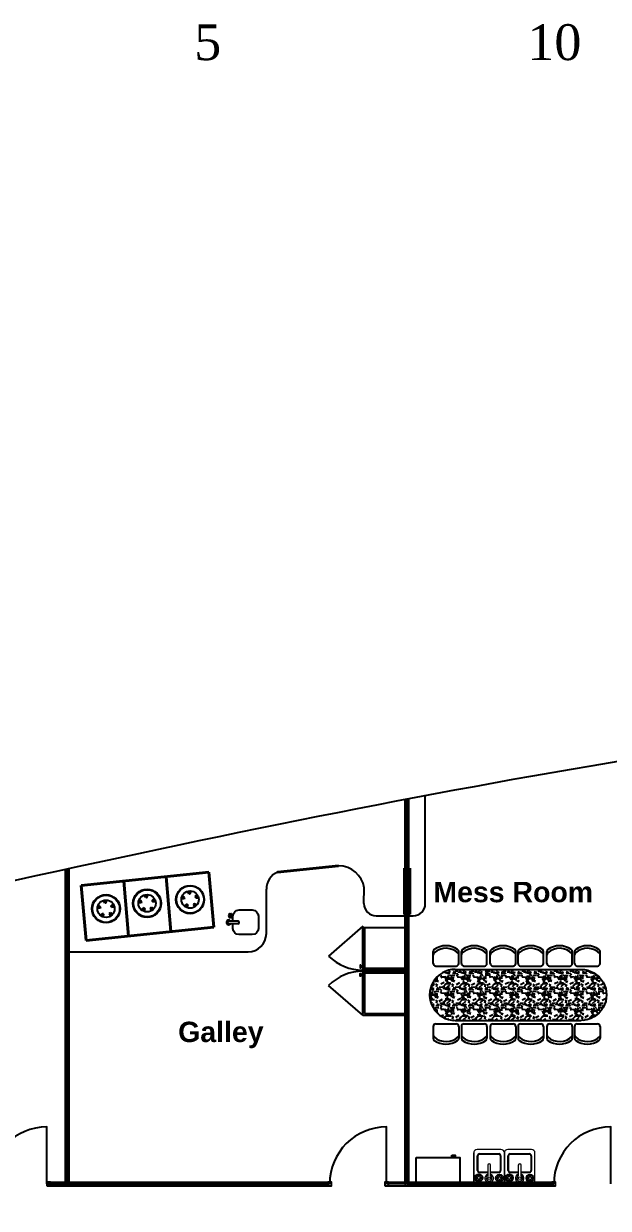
# Model space of a CAD drawing. Header units: millimetres. Extents: x 2592 to 2762, y 1632 to 1753.
# Drawn here: x 2604.64 to 2612.61, y 1702.19 to 1718.33 of the extents above; entities that cross this region are included whole.
import ezdxf

# ---------------------------------------------------------------- set-up
doc = ezdxf.new("R2010")
doc.units = ezdxf.units.MM
for name, color, linetype in [('-1', 7, 'Continuous'), ('01', 7, 'Continuous'), ('15', 7, 'Continuous'), ('7.Garis WL', 7, 'Continuous'), ('Layer3', 7, 'Continuous')]:
    doc.layers.add(name, color=color, linetype=linetype)
doc.layers.add('bangunan atas', color=10, linetype='Continuous', lineweight=40)
doc.styles.add('ASU', font='isocp.shx', dxfattribs={"height": 0.005})
doc.styles.get("Standard").update_dxf_attribs({"font": 'Arial.ttf'})

# ---------------------------------------------------------------- blocks, each defined once
blk = doc.blocks.new('wastafelkecil')
at = {"color": 3, "lineweight": 20}
for p, q in [((11403.0301553887, 191.0715304749338), (11403.0301553887, 187.9692964275509)), ((11407.53015538871, 191.5215304749345), (11403.48015538871, 191.5215304749345)), ((11407.53015538871, 187.5215304749345), (11407.53015538871, 191.5215304749345)), ((11403.43537088605, 187.5215304749345), (11407.53015538871, 187.5215304749345)), ((11407.53015538871, 187.5215304749345), (11403.48015538871, 187.5215304749345)), ((11407.53015538871, 187.5215304749345), (11403.48015538871, 187.5215304749345))]:
    blk.add_line(p, q, dxfattribs=at)
at = {"lineweight": -2}
for p, q in [((11403.61556986037, 188.2715304749354), (11403.61556986037, 190.7715304749354)), ((11403.86556986037, 191.0215304749345), (11405.77279768814, 191.0215304749345)), ((11403.86556986037, 191.0215304749354), (11405.77279768814, 191.0215304749336)), ((11406.02279768814, 190.7715304749336), (11406.02279768814, 189.7089730426942)), ((11406.02279768814, 189.3339730426942), (11406.02279768814, 188.2715304749336)), ((11403.86556986037, 188.0215304749345), (11405.77279768814, 188.0215304749345)), ((11405.77279768814, 188.0215304749336), (11403.86556986037, 188.0215304749354))]:
    blk.add_line(p, q, dxfattribs=at)
at = {"color": 2, "lineweight": 20}
for p, q in [((11406.59936789164, 190.9277230426942), (11406.49890539164, 190.9277230426942)), ((11406.60056789164, 190.8339730426942), (11406.49890539164, 190.8339730426942)), ((11406.73328039164, 191.0604355426931), (11406.73328039164, 191.1620980426942)), ((11406.73328039164, 190.7000980426947), (11406.73328039164, 190.5995980426942)), ((11406.82703039164, 191.0615980426937), (11406.82703039164, 191.1620980426942)), ((11406.82703039164, 190.7012605426935), (11406.82703039164, 190.5995980426942)), ((11406.95970539164, 190.9277230426942), (11407.06140539164, 190.9277230426942)), ((11406.96090539164, 190.8339730426942), (11407.06140539164, 190.8339730426942)), ((11406.45619289164, 189.7089730426942), (11405.09265539164, 189.7089730426942)), ((11405.09265539164, 189.3339730426942), (11406.45649289164, 189.3339730426942)), ((11406.55249289164, 188.2089730426942), (11406.45203039164, 188.2089730426942)), ((11406.55369289164, 188.1152230426942), (11406.45203039164, 188.1152230426942)), ((11406.68640539164, 188.3416855426931), (11406.68640539164, 188.4433480426942)), ((11406.68640539164, 187.9813480426947), (11406.68640539164, 187.8808480426942)), ((11406.78015539164, 188.3428480426937), (11406.78015539164, 188.4433480426942)), ((11406.78015539164, 187.9825105426935), (11406.78015539164, 187.8808480426942)), ((11406.91283039164, 188.2089730426942), (11407.01453039164, 188.2089730426942)), ((11406.91403039164, 188.1152230426942), (11407.01453039164, 188.1152230426942))]:
    blk.add_line(p, q, dxfattribs=at)
at = {"lineweight": 20}
for centre in [(11406.78015539164, 190.8808480426942), (11406.73328039164, 188.1620980426942)]:
    blk.add_circle(centre, 0.515625, dxfattribs=at)
at = {"color": 2, "lineweight": 20}
for centre, radius in [((11406.40515539164, 190.8808480426942), 0.1048156875), ((11406.78015539164, 190.8808480426942), 0.1875), ((11406.78015539164, 191.2558480426942), 0.1048156875), ((11406.78015539164, 190.5058480426942), 0.1048156875), ((11407.15515539164, 190.8808480426942), 0.1048156875), ((11406.78015539164, 189.5214730426942), 0.1875), ((11406.35828039164, 188.1620980426942), 0.1048156875), ((11406.73328039164, 188.1620980426942), 0.1875), ((11406.73328039164, 188.5370980426942), 0.1048156875), ((11406.73328039164, 187.7870980426942), 0.1048156875), ((11407.10828039164, 188.1620980426942), 0.1048156875)]:
    blk.add_circle(centre, radius, dxfattribs=at)
at = {"color": 3, "lineweight": 20}
for centre, start, end in [((11403.48015538871, 191.0715304749338), 90, 180), ((11403.48015538871, 187.9692964275509), 180, 275.7115949422217)]:
    blk.add_arc(centre, 0.45, start, end, dxfattribs=at)
at = {"lineweight": -2}
for centre, start, end in [((11403.86556986037, 190.7715304749354), 90, 180), ((11405.77279768814, 190.7715304749336), 0, 90), ((11403.86556986037, 188.2715304749354), 180, 270), ((11405.77279768814, 188.2715304749336), 270, 0)]:
    blk.add_arc(centre, 0.25, start, end, dxfattribs=at)
at = {"color": 2, "lineweight": 20}
for centre, radius, start, end in [((11406.78015539164, 190.8808480426942), 0.375, 106.2342000000011, 163.9047000000002), ((11406.78015539164, 190.8808480426942), 0.375, 196.119999999971, 254.0884000000102), ((11406.78015539164, 190.8808480426942), 0.375, 15.24069999998401, 74.20929999996906), ((11406.78015539164, 190.8808480426942), 0.375, 286.4412499999852, 344.0788699999682), ((11405.09265539164, 189.5214730426942), 0.1875, 90, 270), ((11406.78015539164, 189.5214730426942), 0.375, 210.3430999999761, 149.7553999999446), ((11406.73328039164, 188.1620980426942), 0.375, 195.240699999984, 254.209299999969), ((11406.73328039164, 188.1620980426942), 0.375, 106.4413000000463, 164.0789000000233), ((11406.73328039164, 188.1620980426942), 0.375, 16.11999999997097, 74.08840000001015), ((11406.73328039164, 188.1620980426942), 0.375, 286.2342199999801, 343.9046900000391)]:
    blk.add_arc(centre, radius, start, end, dxfattribs=at)
at = {"lineweight": 20}
blk.add_arc((11406.78015539164, 189.5214730426942), 0.5625, 199.6514000000284, 160.3602999999641, dxfattribs=at)

msp = doc.modelspace()

# ---------------------------------------------------------------- hatches: boundary and pattern name
at = {"layer": '01'}
h = msp.add_hatch(dxfattribs=at)
h.set_pattern_fill('GRAVEL', color=2, scale=0.008686381404437171, angle=2.504478116376541e-06, style=0)
h.set_pattern_definition([(228.0128025044778, (2233.142963162432, 1853.416949946133), (-1.765074114365104, -1.985709306170375), [0.02968318939905665, -2.938646261028105]), (184.9697025044779, (2233.123106095506, 1853.394886536499), (2.647613325351066, 0.2206326464033477), [0.05093737487468968, -5.042791860531944]), (132.510402504478, (2233.072360255534, 1853.390473852528), (2.206339377425389, -2.426977238684795), [0.03591662355869475, -3.555744168762128]), (267.273702504478, (2232.986312963754, 1853.335315326849), (0.2206329367523894, 4.412680343167317), [0.04638571101876448, -4.592177138795353]), (292.8337025044779, (2232.984106624902, 1853.28898216834), (-1.103173686012666, 2.647610509205533), [0.04548484640331044, -4.503002747297411]), (357.273702504478, (2233.001757353748, 1853.247061692454), (-4.412680343167319, 0.2206329367523885), [0.04638571101876456, -4.592177138795359]), (37.69420250447799, (2233.048090512256, 1853.244855353603), (-2.86824485538988, -2.206339035243353), [0.06134270429525095, -6.072918517665555]), (72.25530250447798, (2233.096630009905, 1853.282363150628), (1.544441490888102, 4.853951404027308), [0.057913842099663, -5.733472105142916]), (121.4296025044781, (2233.114280734507, 1853.337521673318), (-1.765073281511413, 2.86823968879844), [0.04654276079455682, -4.607734447890709]), (175.236402504478, (2233.090010983129, 1853.377235808038), (2.426973067648479, -0.2206319109893851), [0.05313572428052434, -2.603647275784577]), (222.3974025044779, (2233.037058801894, 1853.381648487476), (-2.647609025661079, -2.4269719226861), [0.06871605228659303, -6.80289595175021]), (138.814102504478, (2233.204740710646, 1853.33310899552), (-1.544437687774135, 1.323802422189088), [0.02345366411105056, -2.32192186769448]), (171.4692025044779, (2233.187089982955, 1853.348553380883), (2.868238780714469, -0.4412691618314983), [0.04462037772594088, -4.4174245177009]), (225.0000025044779, (2233.142963165132, 1853.355172401585), (9.6442156755195e-09, -0.2206339372853997), [0.0312022637790647, -0.2808211557859087]), (203.1986025044779, (2233.12751877784, 1853.381648491431), (1.103174139069149, 0.4412701583978788), [0.01680302305255729, -1.663494157238142]), (291.801402504478, (2233.11207439199, 1853.375029468126), (-0.2206342713875429, 0.6619026797650538), [0.0237629861528625, -1.16439205450199]), (30.963802504478, (2233.120899756462, 1853.352966059746), (0.6619015448936099, 0.4412685481423977), [0.03859532985619508, -1.247911611705652]), (161.565102504478, (2233.153994868746, 1853.37282312908), (0.4412683863556573, -0.2206337402531592), [0.02790821422287372, -0.6697981837147402]), (16.38950250447803, (2232.984106621141, 1853.375029462532), (2.206342065101259, 0.6619009826661386), [0.03909636033560297, -3.870547317240324]), (70.34620250447804, (2233.021614415563, 1853.386061168555), (-0.8825337853749802, -2.426971570860844), [0.03279968931934057, -3.247160469369498]), (293.1986025044779, (2233.153994866816, 1853.416949946617), (-0.4412701583978792, 1.103174139069148), [0.03360587237748646, -1.646694695601961]), (343.6105025044781, (2233.167232913428, 1853.386061174921), (-2.206342122966474, 0.6619007897815857), [0.03909636033560285, -3.870547317240311]), (339.444002504478, (2232.984106627119, 1853.238236328174), (-1.103171826995334, 0.4412675917000415), [0.03770193552874879, -1.847393537951479]), (294.775102504478, (2233.019408081727, 1853.224998284458), (-1.103167973596061, 2.426973789221228), [0.0315899369811447, -3.127410015327936]), (66.801402504478, (2233.156201217337, 1853.19631585904), (0.4412700619553311, 1.103174177646206), [0.03360587237748645, -1.64669469560196]), (17.35400250447795, (2233.169439261249, 1853.227204631892), (-2.86824325594747, -0.8825351449303696), [0.03698513533525461, -3.661518235123962]), (69.44400250447805, (2233.048090514379, 1853.196315854314), (-0.4412675917000421, -1.103171826995334), [0.01885101119628141, -1.866251671980512]), (101.3099025044778, (2233.142963172079, 1853.19631585846), (-0.2206330372280479, 0.8825335145765358), [0.01125016687595672, -1.113767823676928]), (165.963802504478, (2233.140756830717, 1853.207347562749), (0.661902737791737, -0.2206336768974299), [0.04548484640331048, -0.8642124291181555]), (186.009002504478, (2233.096630012702, 1853.218379265202), (2.206337613548992, 0.2206336688862284), [0.0421521424498701, -4.173059236031276]), (303.690102504478, (2233.120899757327, 1853.333108991853), (-0.2206341826461993, 0.4412677400017677), [0.03182029981599042, -0.7636875430390263]), (353.1572025044779, (2233.138550485498, 1853.306632902104), (3.750781060820651, -0.4412699876890752), [0.05555436031877609, -5.499869250033426]), (60.945402504478, (2233.193709007709, 1853.300013881885), (-0.8825342302271927, -1.544434970201103), [0.02271558228311538, -2.248852027320341]), (90.00000250447765, (2233.204740711223, 1853.319870950258), (-0.2206340973169263, 0.2206340780284813), [0.01323804526036217, -0.2073960424123406]), (120.256402504478, (2233.092217330657, 1853.224998287641), (0.8825345477475933, -1.544437796178918), [0.03065137347039533, -3.034491793444677]), (48.01280250447802, (2233.076772943364, 1853.251474377486), (1.765074114365104, 1.985709306170375), [0.05936646566192723, -2.908964895769138]), (2.504477924232525e-06, (2233.116487077216, 1853.295601196758), (0.2206340780284814, 0.2206340973169262), [0.0573648627949028, -0.1632692248778002]), (325.3048025044781, (2233.173851940011, 1853.295601199265), (-2.206337121442985, 1.544438664108823), [0.03488537635836004, -3.45364444173438]), (254.0546025044781, (2233.202534372278, 1853.275744132626), (-0.2206346119473067, -0.8825384627176414), [0.03212475748421592, -1.57411997896789]), (207.6460025044779, (2233.193709010121, 1853.244855359967), (-4.19204609691255, -2.206342447592598), [0.05230461130774813, -5.178169114720104]), (175.4261025044779, (2233.14737585277, 1853.220585608298), (-2.8682438099667, 0.2206328948474377), [0.05533476859687184, -5.478135923759522]), (175.4261025044779, (2233.14737585277, 1853.220585608298), (-2.8682438099667, 0.2206328948474377), [0.05533476859687184, -5.478135923759522])])
edge = h.paths.add_edge_path()
edge.add_ellipse((2612.237733262744, 1705.094098601076), major_axis=(5.956977844955618e-16, 0.3474552509996838), ratio=1, start_angle=180, end_angle=360)
edge.add_line((2612.237733262744, 1705.441553852076), (2611.064580154259, 1705.441553852076))
edge.add_line((2611.064580154259, 1705.441553852076), (2611.064580154259, 1704.746643350077))
edge.add_line((2611.064580154259, 1704.746643350077), (2612.237733262742, 1704.746643350077))
edge = h.paths.add_edge_path()
edge.add_line((2611.064580154259, 1705.441553852076), (2610.519977240755, 1705.441553852076))
edge.add_ellipse((2610.519977240754, 1705.094098601076), major_axis=(5.956977844955618e-16, 0.3474552509996838), ratio=1, start_angle=0, end_angle=180)
edge.add_line((2610.519977240754, 1704.746643350077), (2611.064580154259, 1704.746643350077))
edge.add_line((2611.064580154259, 1704.746643350077), (2611.064580154259, 1705.441553852077))

# ---------------------------------------------------------------- linework, layer by layer
at = {"layer": '-1', "color": 2}
msp.add_line((2610.113872125505, 1706.33959892749), (2610.113872125505, 1707.812858247037), dxfattribs=at)
at = {"layer": '-1', "color": 7}
for points in [[(2604.953415426906, 1702.517822060496), (2604.953415426906, 1703.295638226688, 0.4142135623730157), (2604.175599260715, 1702.517822060496)], [(2609.58615210691, 1702.517822060496), (2609.58615210691, 1703.295638226688, 0.4142135623730157), (2608.808335940713, 1702.517822060496)], [(2612.643758315707, 1702.517822060496), (2612.643758315707, 1703.295638226688, 0.4142135623730157), (2611.865942149514, 1702.517822060496)]]:
    msp.add_lwpolyline(points, format="xyb", dxfattribs=at)
for p, q in [((2609.86411630771, 1702.517822060496), (2609.86411630771, 1707.765524608429)), ((2605.231379627708, 1702.517822060496), (2605.231379627708, 1706.812823348307)), ((2610.519977240754, 1705.441553852077), (2612.237733262744, 1705.441553852077)), ((2610.519977240754, 1705.441553852077), (2612.237733262744, 1705.441553852077)), ((2610.519977240754, 1704.746643350079), (2612.237733262744, 1704.746643350079)), ((2609.86411630771, 1702.517822060496), (2609.58615210691, 1702.517822060496))]:
    msp.add_line(p, q)
at = {"color": 0}
for p, q in [((2609.822009714663, 1706.820665679613), (2609.822009714663, 1706.195246227813)), ((2609.905398974905, 1706.820665679613), (2609.905398974905, 1706.195246227813)), ((2609.863658571126, 1706.717940638135), (2609.863658571126, 1706.023030136135)), ((2607.442448855325, 1706.177387892084), (2607.427323640641, 1706.177384108693)), ((2607.442448855325, 1706.170934098518), (2607.427323640641, 1706.17093788191)), ((2607.559088404879, 1706.099563526168), (2607.431106447876, 1706.099563526168)), ((2607.444842247868, 1706.181533369568), (2607.437282917039, 1706.194634081418)), ((2607.444842247868, 1706.166788621032), (2607.437282917039, 1706.153687909185)), ((2607.450431397043, 1706.184760266351), (2607.442865513191, 1706.197857194808)), ((2607.450431397043, 1706.163561724249), (2607.442865513191, 1706.150464795792)), ((2607.452824789588, 1706.177390487501), (2607.447233567423, 1706.177389088922)), ((2607.450027967303, 1706.172546249203), (2607.447233567423, 1706.177389088924)), ((2607.450027967303, 1706.1757757414), (2607.447233567423, 1706.170932901679)), ((2607.452824789588, 1706.170931503102), (2607.447233567423, 1706.170932901679)), ((2607.450027967303, 1706.1757757414), (2607.452824789588, 1706.180617182544)), ((2607.450027967303, 1706.172546249203), (2607.452824789588, 1706.167704808058)), ((2607.455621611874, 1706.1757757414), (2607.452824789588, 1706.180617182544)), ((2607.452824789588, 1706.177390487501), (2607.458416011751, 1706.177389088924)), ((2607.455621611874, 1706.1725462492), (2607.452824789588, 1706.167704808058)), ((2607.452824789588, 1706.170931503102), (2607.458416011751, 1706.170932901679)), ((2607.45521818213, 1706.184760266351), (2607.462784065984, 1706.197857194808)), ((2607.45521818213, 1706.163561724249), (2607.462784065984, 1706.150464795793)), ((2607.455621611874, 1706.172546249203), (2607.458416011751, 1706.177389088922)), ((2607.455621611874, 1706.1757757414), (2607.458416011751, 1706.170932901679)), ((2607.460807331309, 1706.181533369568), (2607.468366662137, 1706.194634081418)), ((2607.460807331304, 1706.166788621033), (2607.468366662137, 1706.153687909185)), ((2607.463200723851, 1706.177387892084), (2607.478325938533, 1706.177384108693)), ((2607.463200723851, 1706.170934098518), (2607.478325938533, 1706.17093788191)), ((2609.822009714663, 1706.195246227813), (2609.905398974905, 1706.195246227813)), ((2607.559088404879, 1706.064633692147), (2607.431106447876, 1706.064633692147))]:
    msp.add_line(p, q, dxfattribs=at)
at = {"color": 2, "linetype": 'Continuous', "ltscale": 0.6000000238418579}
for p, q in [((2606.301556497433, 1706.420733605089), (2606.285632489257, 1706.454801271228)), ((2606.311430957137, 1706.421620370777), (2606.301556497433, 1706.420733605089)), ((2606.307940299817, 1706.460490114464), (2606.311430957137, 1706.421620370777)), ((2606.311430957137, 1706.421620370777), (2606.32130541684, 1706.422507136467)), ((2606.32130541684, 1706.422507136467), (2606.330904762096, 1706.458866901085)), ((2606.79065075235, 1706.420627139997), (2606.8286967478, 1706.41193554102)), ((2606.830904759374, 1706.421600735933), (2606.799290929123, 1706.44196604097)), ((2606.8286967478, 1706.41193554102), (2606.830904759374, 1706.421600735933)), ((2606.88874788046, 1706.472116753797), (2606.872823872284, 1706.506184419935)), ((2606.898622340163, 1706.473003519486), (2606.88874788046, 1706.472116753797)), ((2606.895131682841, 1706.511873263172), (2606.898622340163, 1706.473003519486)), ((2606.898622340163, 1706.473003519486), (2606.908496799866, 1706.473890285174)), ((2606.908496799866, 1706.473890285174), (2606.918096145122, 1706.510250049792)), ((2606.974414895255, 1706.434488515952), (2607.001894381984, 1706.460160635489)), ((2606.9783096354, 1706.425371372374), (2606.974414895255, 1706.434488515952)), ((2607.014198285986, 1706.440702596129), (2606.9783096354, 1706.425371372374)), ((2606.9783096354, 1706.425371372374), (2606.982204375544, 1706.416254228795)), ((2606.982204375544, 1706.416254228795), (2607.019750927434, 1706.418360494115)), ((2605.679640884287, 1706.276902536036), (2605.642319819266, 1706.27228539209)), ((2605.643802900408, 1706.295259329925), (2605.681848895857, 1706.286567730949)), ((2605.684056907432, 1706.296232925862), (2605.652443077179, 1706.3165982309)), ((2605.681848895857, 1706.286567730949), (2605.679640884287, 1706.276902536036)), ((2605.681848895857, 1706.286567730949), (2605.684056907432, 1706.296232925862)), ((2605.741900028516, 1706.346748943727), (2605.72597602034, 1706.380816609863)), ((2605.751774488222, 1706.347635709415), (2605.741900028516, 1706.346748943727)), ((2605.748283830899, 1706.386505453098), (2605.751774488222, 1706.347635709415)), ((2605.751774488222, 1706.347635709415), (2605.761648947922, 1706.348522475103)), ((2605.761648947922, 1706.348522475103), (2605.77124829318, 1706.384882239722)), ((2605.827567043315, 1706.30912070588), (2605.85504653004, 1706.334792825416)), ((2605.831461783459, 1706.300003562303), (2605.827567043315, 1706.30912070588)), ((2605.867350434043, 1706.315334786057), (2605.831461783459, 1706.300003562303)), ((2605.831461783459, 1706.300003562303), (2605.835356523603, 1706.290886418724)), ((2605.835356523603, 1706.290886418724), (2605.872903075491, 1706.292992684043)), ((2606.239297353204, 1706.3508871974), (2606.201976288185, 1706.346270053452)), ((2606.203459369326, 1706.369243991289), (2606.241505364773, 1706.360552392312)), ((2606.24371337635, 1706.370217587225), (2606.212099546094, 1706.390582892263)), ((2606.241505364773, 1706.360552392312), (2606.239297353204, 1706.3508871974)), ((2606.269466433745, 1706.280264812158), (2606.240328666881, 1706.256491498246)), ((2606.241505364773, 1706.360552392312), (2606.24371337635, 1706.370217587225)), ((2606.257953206244, 1706.241680118782), (2606.27797626725, 1706.275178158883)), ((2606.27797626725, 1706.275178158883), (2606.269466433745, 1706.280264812158)), ((2606.27797626725, 1706.275178158883), (2606.286486100754, 1706.270091505607)), ((2606.286486100754, 1706.270091505607), (2606.279344422253, 1706.233170287581)), ((2606.370442116943, 1706.283481959328), (2606.362974739026, 1706.276960489029)), ((2606.362974739026, 1706.276960489029), (2606.376580438997, 1706.241902467967)), ((2606.370442116943, 1706.283481959328), (2606.377909494858, 1706.290003429627)), ((2606.396113180133, 1706.254087433012), (2606.370442116943, 1706.283481959328)), ((2606.377909494858, 1706.290003429627), (2606.410816759827, 1706.271802005926)), ((2606.387223512229, 1706.383105367244), (2606.414702998958, 1706.408777486781)), ((2606.391118252371, 1706.373988223666), (2606.387223512229, 1706.383105367244)), ((2606.42700690296, 1706.389319447419), (2606.391118252371, 1706.373988223666)), ((2606.391118252371, 1706.373988223666), (2606.39501299252, 1706.364871080089)), ((2606.39501299252, 1706.364871080089), (2606.432559544408, 1706.366977345407)), ((2606.82648873623, 1706.402270346106), (2606.789167671209, 1706.397653202161)), ((2606.8286967478, 1706.41193554102), (2606.82648873623, 1706.402270346106)), ((2606.856657816774, 1706.331647960866), (2606.827520049907, 1706.307874646954)), ((2606.84514458927, 1706.293063267491), (2606.86516765028, 1706.326561307592)), ((2606.86516765028, 1706.326561307592), (2606.856657816774, 1706.331647960866)), ((2606.86516765028, 1706.326561307592), (2606.873677483782, 1706.321474654316)), ((2606.873677483782, 1706.321474654316), (2606.86653580528, 1706.284553436289)), ((2606.957633499969, 1706.334865108035), (2606.950166122053, 1706.328343637736)), ((2606.950166122053, 1706.328343637736), (2606.963771822021, 1706.293285616674)), ((2606.957633499969, 1706.334865108035), (2606.965100877886, 1706.341386578334)), ((2606.983304563161, 1706.30547058172), (2606.957633499969, 1706.334865108035)), ((2606.965100877886, 1706.341386578334), (2606.998008142852, 1706.323185154636)), ((2605.709809964829, 1706.206280150795), (2605.680672197963, 1706.182506836883)), ((2605.698296737328, 1706.167695457419), (2605.718319798334, 1706.201193497519)), ((2605.718319798334, 1706.201193497519), (2605.709809964829, 1706.206280150795)), ((2605.718319798334, 1706.201193497519), (2605.726829631839, 1706.196106844245)), ((2605.726829631839, 1706.196106844245), (2605.719687953336, 1706.159185626217)), ((2605.810785648025, 1706.209497297964), (2605.803318270111, 1706.202975827664)), ((2605.803318270111, 1706.202975827664), (2605.816923970078, 1706.167917806602)), ((2605.810785648025, 1706.209497297964), (2605.818253025943, 1706.216018768265)), ((2605.836456711217, 1706.180102771648), (2605.810785648025, 1706.209497297964)), ((2605.818253025943, 1706.216018768265), (2605.85116029091, 1706.197817344564))]:
    msp.add_line(p, q, dxfattribs=at)
at = {"color": 151, "ltscale": 0.1000000014901161}
for p, q in [((2609.261111723946, 1706.0303538669), (2608.795397704051, 1705.623516077134)), ((2609.261111723942, 1704.817440791617), (2608.795397704048, 1705.224278581384))]:
    msp.add_line(p, q, dxfattribs=at)
at = {"color": 151}
for p, q in [((2609.261111723963, 1705.430973142627), (2609.261111723965, 1706.0303538669)), ((2609.860328243701, 1706.007577399374), (2609.261111723965, 1706.007577399377)), ((2609.28628571439, 1706.007577399377), (2609.28628571439, 1705.453749610151)), ((2609.835021057543, 1706.007577399374), (2609.835021057541, 1705.300567601003)), ((2609.860328243701, 1706.007577399374), (2609.860328243678, 1705.325874787141)), ((2609.835021057561, 1705.453749610148), (2609.261111723963, 1705.453749610151)), ((2609.860328243678, 1705.430973142624), (2609.261111723963, 1705.430973142627)), ((2609.261111723946, 1705.416821515891), (2609.860328243678, 1705.416821515889)), ((2609.261111723942, 1704.817440791617), (2609.261111723946, 1705.416821515891)), ((2609.261111723946, 1705.394045048366), (2609.835021057561, 1705.394045048364)), ((2609.28628571437, 1705.394045048366), (2609.28628571437, 1704.840217259141)), ((2609.835021057541, 1705.300567601003), (2609.835021057541, 1704.817440791619)), ((2609.860328243678, 1705.325874787141), (2609.860328243678, 1704.817440791619)), ((2609.261111723946, 1704.817440791617), (2609.860328243676, 1704.817440791619)), ((2609.286285714371, 1704.840217259141), (2609.860328243678, 1704.840217259145))]:
    msp.add_line(p, q, dxfattribs=at)
for points in [[(2609.839116307709, 1707.708200369616), (2609.889116307709, 1707.708200369616), (2609.889116307709, 1707.758200369616), (2609.839116307709, 1707.758200369616)], [(2605.206379627708, 1706.753846112937), (2605.256379627708, 1706.753846112937), (2605.256379627708, 1706.803846112937), (2605.206379627708, 1706.803846112937)], [(2604.953415426906, 1702.492822060496), (2605.003415426906, 1702.492822060496), (2605.003415426906, 1702.542822060496), (2604.953415426906, 1702.542822060496)], [(2605.206379627708, 1702.492822060496), (2605.256379627708, 1702.492822060496), (2605.256379627708, 1702.542822060496), (2605.206379627708, 1702.542822060496)], [(2608.783335940714, 1702.492822060494), (2608.833335940714, 1702.492822060494), (2608.833335940714, 1702.542822060494), (2608.783335940714, 1702.542822060494)], [(2609.56115210691, 1702.492822060496), (2609.61115210691, 1702.492822060496), (2609.61115210691, 1702.542822060496), (2609.56115210691, 1702.542822060496)], [(2609.839116307709, 1702.492822060496), (2609.889116307709, 1702.492822060496), (2609.889116307709, 1702.542822060496), (2609.839116307709, 1702.542822060496)], [(2611.840942149513, 1702.492822060496), (2611.890942149513, 1702.492822060496), (2611.890942149513, 1702.542822060496), (2611.840942149513, 1702.542822060496)]]:
    msp.add_lwpolyline(points, close=True)
at = {"color": 0}
msp.add_lwpolyline([(2607.489332933677, 1706.099563526168), (2607.489332933677, 1706.168816391626, -0.414213562373095), (2607.572722193918, 1706.252205651866), (2607.754245377506, 1706.252205651866, -0.4142135623731171), (2607.837634637746, 1706.168816391626), (2607.837634637746, 1706.001013730793, -0.414213562373095), (2607.754245377506, 1705.917624470552), (2607.572722193918, 1705.917624470552, -0.414213562373095), (2607.489332933677, 1706.001013730793), (2607.489332933677, 1706.064633692147)], format="xyb", dxfattribs=at)
at = {"color": 151, "ltscale": 0.1000000014901161}
for points in [[(2609.233540231067, 1705.499165275376), (2609.225148907137, 1705.499155116207), (2609.225148907137, 1705.463192246398), (2609.233540231067, 1705.463202458553)], [(2609.261111723963, 1705.499198882866), (2609.255117921163, 1705.499191588473)], [(2609.255117921163, 1705.463228718382), (2609.261111723963, 1705.463236012779), (2609.261111723963, 1705.499198829601)], [(2609.233540231047, 1705.348629383142), (2609.225148907119, 1705.34863954231), (2609.225148907119, 1705.384602412121), (2609.233540231047, 1705.384592199965)], [(2609.255117921143, 1705.384565940136), (2609.261111723942, 1705.384558645739), (2609.261111723942, 1705.348595828915)], [(2609.261111723942, 1705.348595775654), (2609.255117921143, 1705.348603070042)]]:
    msp.add_lwpolyline(points, dxfattribs=at)
at = {"color": 0}
for points in [[(2609.98930982799, 1702.880073964273), (2610.586190006495, 1702.880073964273), (2610.586190006495, 1702.517822060495), (2609.98930982799, 1702.517822060495)], [(2610.476289276525, 1702.909131002208), (2610.522824225251, 1702.909131002208), (2610.522824225251, 1702.880073964273), (2610.476289276525, 1702.880073964273)]]:
    msp.add_lwpolyline(points, close=True, dxfattribs=at)
at = {"color": 2, "linetype": 'Continuous', "ltscale": 0.6000000238418579}
for centre, radius in [((2606.905685974723, 1706.394347369702), 0.1927613900489), ((2606.905685974723, 1706.394347369702), 0.185541104961703), ((2605.758838122777, 1706.268979559629), 0.1927613900489), ((2605.758838122777, 1706.268979559629), 0.185541104961703), ((2606.318494591694, 1706.342964220993), 0.1927613900489), ((2606.318494591694, 1706.342964220993), 0.185541104961703), ((2606.318494591694, 1706.342964220993), 0.1179988504728224), ((2606.318494591694, 1706.342964220993), 0.1179988504728185), ((2606.905685974723, 1706.394347369702), 0.1179988504728224), ((2606.905685974723, 1706.394347369702), 0.1179988504728185), ((2605.758838122777, 1706.268979559629), 0.1179988504728224), ((2605.758838122777, 1706.268979559629), 0.1179988504728185)]:
    msp.add_circle(centre, radius, dxfattribs=at)
at = {"color": 0}
for radius in [0.01086613430206811, 0.003229492198746749]:
    msp.add_circle((2607.452824789588, 1706.1741609953), radius, dxfattribs=at)
for centre, radius, start, end in [((2607.431106447876, 1706.082098609158), 0.03084982957180153, 34.48057881490974, 325.5194211849386), ((2607.431106447876, 1706.082098609158), 0.01746491701098868, 90, 270), ((2607.452824789588, 1706.1741609953), 0.02296404756240704, 128.0701177963215, 171.929882203826), ((2607.452824789588, 1706.1741609953), 0.02296404756240704, 188.070117796174, 231.9298822036785), ((2607.434696520817, 1706.1741609953), 0.003229492198746749, 86.39826498722556, 273.6017350127745), ((2607.439972775569, 1706.196421336564), 0.003229492198746747, 26.39826497527966, 213.60173502537), ((2607.439972775569, 1706.151900654038), 0.003229492198746749, 146.3982649841147, 333.6017350157364), ((2607.452824789588, 1706.1741609953), 0.02296404756240704, 68.07011779613549, 111.9298822038645), ((2607.452824789588, 1706.1741609953), 0.02296404756240704, 248.0701177966967, 291.9298822033033), ((2607.465676803607, 1706.196421336564), 0.003229492198746749, 326.3982650365386, 153.601735042222), ((2607.465676803607, 1706.151900654038), 0.003229492198746749, 206.3982649873747, 33.60173501261901), ((2607.452824789588, 1706.1741609953), 0.02296404756240704, 8.070117796174, 51.92988220367855), ((2607.452824789588, 1706.1741609953), 0.02296404756240704, 308.0701177963215, 351.929882203826), ((2607.478528817629, 1706.1741609953), 0.003229492198746749, 266.3982650065444, 93.60173499345564), ((2607.559088404879, 1706.082098609158), 0.01746491701098868, 270, 90)]:
    msp.add_arc(centre, radius, start, end, dxfattribs=at)
at = {"color": 151, "ltscale": 0.1000000014901161}
for centre, radius, start, end in [((2609.261038779968, 1706.090291894925), 0.6593187966888253, 225.0697283464105, 270.069728347167), ((2609.244323594247, 1705.503673760876), 0.01168791525610575, 202.6896300067278, 337.4501095815725), ((2609.244334546911, 1705.458720236367), 0.0116879241231203, 22.68959329489278, 157.4498633992709), ((2609.261038779968, 1704.757502763592), 0.6593187966888253, 89.930271652833, 134.9302716535895), ((2609.244334546891, 1705.38907442215), 0.0116879241231203, 202.5501366007291, 337.3104067051072), ((2609.244323594225, 1705.344120897642), 0.01168791525610575, 22.54989041842748, 157.3103699932722)]:
    msp.add_arc(centre, radius, start, end, dxfattribs=at)
msp.add_ellipse((2610.519977240755, 1705.094098601077), major_axis=(5.956977844955626e-16, 0.3474552509996842), ratio=1, start_param=0, end_param=3.141592741012573)
at = {"extrusion": (0, 0, -1)}
msp.add_ellipse((2612.237733262744, 1705.094098601077), major_axis=(4.893202942496364e-16, 0.3474552509996841), ratio=1, start_param=0, end_param=3.141592741012573, dxfattribs=at)
at = {"layer": '01', "color": 2}
for p, q in [((2607.945751359265, 1705.92994351117), (2607.945751359265, 1706.536720628877)), ((2609.27743971343, 1706.33959892749), (2609.279979523104, 1706.55316356602)), ((2609.444218233912, 1706.17282040701), (2609.861164535112, 1706.17282040701)), ((2609.863704344784, 1706.17282040701), (2609.947093605023, 1706.17282040701)), ((2605.231379627708, 1705.679775730448), (2607.695583578544, 1705.679775730448))]:
    msp.add_line(p, q, dxfattribs=at)
for centre, radius, start, end in [((2608.195919139984, 1706.536720628877), 0.2501677807200001, 112.810371727029, 180), ((2608.928804336431, 1706.499571227533), 0.3552409752252357, 8.676879849310994, 89.60517174775306), ((2609.444218233912, 1706.33959892749), 0.1667785204800001, 180, 270), ((2609.947093605023, 1706.33959892749), 0.1667785204800001, 270, 0), ((2607.695583578544, 1705.92994351117), 0.2501677807200001, 270, 0)]:
    msp.add_arc(centre, radius, start, end, dxfattribs=at)
at = {"layer": '15'}
for p, q in [((2604.953415426906, 1702.517822060496), (2608.808335940713, 1702.517822060496)), ((2609.86411630771, 1702.517822060496), (2611.865942149514, 1702.517822060496))]:
    msp.add_line(p, q, dxfattribs=at)
msp.add_open_spline([(2595.41768789879, 1703.476611187605), (2597.989564281618, 1705.155811846452), (2607.495186002614, 1707.40448646225), (2618.826639482272, 1709.547545375351), (2646.525421776962, 1710.68841423854), (2663.257664232894, 1710.63452166433), (2684.869769889702, 1710.805869754857), (2704.794156681275, 1709.434654346463), (2716.94063371913, 1704.959642646795), (2720.842103943507, 1701.675465544818), (2721.75412549483, 1699.194908308085), (2720.841763339036, 1696.603769878922), (2716.940293114658, 1693.319592776944), (2704.793816076803, 1688.844581077276), (2684.86942928523, 1687.473365668883), (2663.257323628422, 1687.64471375941), (2646.52508117249, 1687.590821185199), (2618.8262988778, 1688.731690048388), (2607.494845398143, 1690.874748961489), (2597.989223677146, 1693.123423577288), (2595.417347294318, 1694.802624236134)], degree=3, knots=[0, 0, 0, 0, 7.86922177429949, 26.74875742225112, 42.74006588736805, 76.81919447283357, 100.6484853206492, 122.4011683025775, 132.01557623478, 139.7709708141097, 139.7709708141097, 139.7709708141097, 147.5263653934394, 157.1407733256418, 178.8934563075701, 202.7227471553857, 236.8018757408513, 252.7931842059682, 271.6727198539198, 279.5419416282193, 279.5419416282193, 279.5419416282193, 279.5419416282193], dxfattribs=at)
at = {"layer": '7.Garis WL'}
for p, q in [((2610.221992601673, 1705.522978390227), (2610.221992601673, 1705.685663772209)), ((2610.569447852674, 1705.522978390227), (2610.569447852674, 1705.685663772209)), ((2610.606572099939, 1705.522978390227), (2610.606572099939, 1705.685663772209)), ((2610.954027350939, 1705.522978390227), (2610.954027350939, 1705.685663772209)), ((2610.999816660249, 1705.522978390227), (2610.999816660249, 1705.685663772209)), ((2611.34727191125, 1705.522978390227), (2611.34727191125, 1705.685663772209)), ((2611.378155442601, 1705.522978390227), (2611.378155442601, 1705.685663772209)), ((2611.7256106936, 1705.522978390227), (2611.7256106936, 1705.685663772209)), ((2611.771400002908, 1705.522978390227), (2611.771400002908, 1705.685663772209)), ((2612.118855253908, 1705.522978390227), (2612.118855253908, 1705.685663772209)), ((2612.149738785259, 1705.522978390227), (2612.149738785259, 1705.685663772209)), ((2612.497194036258, 1705.522978390227), (2612.497194036258, 1705.685663772209)), ((2610.256738126774, 1705.488232865125), (2610.534702327574, 1705.488232865125)), ((2610.641317625038, 1705.488232865125), (2610.919281825838, 1705.488232865125)), ((2611.034562185348, 1705.488232865125), (2611.312526386147, 1705.488232865125)), ((2611.412900967699, 1705.488232865125), (2611.690865168498, 1705.488232865125)), ((2611.806145528008, 1705.488232865125), (2612.084109728808, 1705.488232865125)), ((2612.184484310359, 1705.488232865125), (2612.462448511158, 1705.488232865125)), ((2610.221992601673, 1704.665218811928), (2610.221992601673, 1704.502533429944)), ((2610.256738126774, 1704.69996433703), (2610.534702327574, 1704.69996433703)), ((2610.569447852674, 1704.665218811928), (2610.569447852674, 1704.502533429944)), ((2610.606572099939, 1704.665218811928), (2610.606572099939, 1704.502533429944)), ((2610.641317625038, 1704.69996433703), (2610.919281825838, 1704.69996433703)), ((2610.954027350939, 1704.665218811928), (2610.954027350939, 1704.502533429944)), ((2610.999816660249, 1704.665218811928), (2610.999816660249, 1704.502533429944)), ((2611.034562185348, 1704.69996433703), (2611.312526386147, 1704.69996433703)), ((2611.34727191125, 1704.665218811928), (2611.34727191125, 1704.502533429944)), ((2611.378155442601, 1704.665218811928), (2611.378155442601, 1704.502533429944)), ((2611.412900967699, 1704.69996433703), (2611.690865168498, 1704.69996433703)), ((2611.7256106936, 1704.665218811928), (2611.7256106936, 1704.502533429944)), ((2611.771400002908, 1704.665218811928), (2611.771400002908, 1704.502533429944)), ((2611.806145528008, 1704.69996433703), (2612.084109728808, 1704.69996433703)), ((2612.118855253908, 1704.665218811928), (2612.118855253908, 1704.502533429944)), ((2612.149738785259, 1704.665218811928), (2612.149738785259, 1704.502533429944)), ((2612.184484310359, 1704.69996433703), (2612.462448511158, 1704.69996433703)), ((2612.497194036258, 1704.665218811928), (2612.497194036258, 1704.502533429944))]:
    msp.add_line(p, q, dxfattribs=at)
for centre, radius, start, end in [((2610.256738126774, 1705.685663772209), 0.03474552509996841, 125.1437490173904, 180), ((2610.256738126774, 1705.64122975663), 0.03474552509996841, 132.2519510755868, 180), ((2610.395720227175, 1705.488232865125), 0.2414435488967383, 43.98371243524756, 132.2519510755868), ((2610.395720227175, 1705.488232865125), 0.2761890739967068, 54.85625098260954, 125.1437490173904), ((2610.534702327574, 1705.685663772209), 0.03474552509996841, 0, 54.85625098260954), ((2610.641317625038, 1705.685663772209), 0.03474552509996841, 125.1437490173904, 180), ((2610.641317625038, 1705.64122975663), 0.03474552509996841, 132.2519510755868, 180), ((2610.780299725439, 1705.488232865125), 0.2414435488967383, 43.98371243524756, 132.2519510755868), ((2610.780299725439, 1705.488232865125), 0.2761890739967068, 54.85625098260954, 125.1437490173904), ((2610.919281825838, 1705.685663772209), 0.03474552509996841, 0, 54.85625098260954), ((2611.034562185348, 1705.685663772209), 0.03474552509996841, 125.1437490173904, 180), ((2611.034562185348, 1705.64122975663), 0.03474552509996841, 132.2519510755868, 180), ((2611.173544285748, 1705.488232865125), 0.2414435488967383, 43.98371243524756, 132.2519510755868), ((2611.173544285748, 1705.488232865125), 0.2761890739967068, 54.85625098260954, 125.1437490173904), ((2611.312526386147, 1705.685663772209), 0.03474552509996841, 0, 54.85625098260954), ((2611.412900967699, 1705.685663772209), 0.03474552509996841, 125.1437490173904, 180), ((2611.412900967699, 1705.64122975663), 0.03474552509996841, 132.2519510755868, 180), ((2611.551883068098, 1705.488232865125), 0.2414435488967383, 43.98371243524756, 132.2519510755868), ((2611.551883068098, 1705.488232865125), 0.2761890739967068, 54.85625098260954, 125.1437490173904), ((2611.690865168498, 1705.685663772209), 0.03474552509996841, 0, 54.85625098260954), ((2611.806145528008, 1705.685663772209), 0.03474552509996841, 125.1437490173904, 180), ((2611.806145528008, 1705.64122975663), 0.03474552509996841, 132.2519510755868, 180), ((2611.945127628407, 1705.488232865125), 0.2414435488967383, 43.98371243524756, 132.2519510755868), ((2611.945127628407, 1705.488232865125), 0.2761890739967068, 54.85625098260954, 125.1437490173904), ((2612.084109728808, 1705.685663772209), 0.03474552509996841, 0, 54.85625098260954), ((2612.184484310359, 1705.685663772209), 0.03474552509996841, 125.1437490173904, 180), ((2612.184484310359, 1705.64122975663), 0.03474552509996841, 132.2519510755868, 180), ((2612.323466410759, 1705.488232865125), 0.2414435488967383, 43.98371243524756, 132.2519510755868), ((2612.323466410759, 1705.488232865125), 0.2761890739967068, 54.85625098260954, 125.1437490173904), ((2612.462448511158, 1705.685663772209), 0.03474552509996841, 0, 54.85625098260954), ((2610.256738126774, 1705.522978390227), 0.03474552509996841, 180, 270), ((2610.534702327574, 1705.522978390227), 0.03474552509996841, 270, 0), ((2610.641317625038, 1705.522978390227), 0.03474552509996841, 180, 270), ((2610.919281825838, 1705.522978390227), 0.03474552509996841, 270, 0), ((2611.034562185348, 1705.522978390227), 0.03474552509996841, 180, 270), ((2611.312526386147, 1705.522978390227), 0.03474552509996841, 270, 0), ((2611.412900967699, 1705.522978390227), 0.03474552509996841, 180, 270), ((2611.690865168498, 1705.522978390227), 0.03474552509996841, 270, 0), ((2611.806145528008, 1705.522978390227), 0.03474552509996841, 180, 270), ((2612.084109728808, 1705.522978390227), 0.03474552509996841, 270, 0), ((2612.184484310359, 1705.522978390227), 0.03474552509996841, 180, 270), ((2612.462448511158, 1705.522978390227), 0.03474552509996841, 270, 0), ((2610.256738126774, 1704.665218811928), 0.03474552509996841, 90, 180), ((2610.534702327574, 1704.665218811928), 0.03474552509996841, 0, 90), ((2610.641317625038, 1704.665218811928), 0.03474552509996841, 90, 180), ((2610.919281825838, 1704.665218811928), 0.03474552509996841, 0, 90), ((2611.034562185348, 1704.665218811928), 0.03474552509996841, 90, 180), ((2611.312526386147, 1704.665218811928), 0.03474552509996841, 0, 90), ((2611.412900967699, 1704.665218811928), 0.03474552509996841, 90, 180), ((2611.690865168498, 1704.665218811928), 0.03474552509996841, 0, 90), ((2611.806145528008, 1704.665218811928), 0.03474552509996841, 90, 180), ((2612.084109728808, 1704.665218811928), 0.03474552509996841, 0, 90), ((2612.184484310359, 1704.665218811928), 0.03474552509996841, 90, 180), ((2612.462448511158, 1704.665218811928), 0.03474552509996841, 0, 90), ((2610.256738126774, 1704.546967445524), 0.03474552509996841, 180, 227.7480489244132), ((2610.256738126774, 1704.502533429944), 0.03474552509996841, 180, 234.8562509826096), ((2610.395720227175, 1704.69996433703), 0.2414435488967383, 227.7480489244132, 316.0162875647524), ((2610.534702327574, 1704.502533429944), 0.03474552509996841, 305.1437490173905, 0), ((2610.641317625038, 1704.546967445524), 0.03474552509996841, 180, 227.7480489244132), ((2610.641317625038, 1704.502533429944), 0.03474552509996841, 180, 234.8562509826096), ((2610.780299725439, 1704.69996433703), 0.2414435488967383, 227.7480489244132, 316.0162875647524), ((2610.919281825838, 1704.502533429944), 0.03474552509996841, 305.1437490173905, 0), ((2611.034562185348, 1704.546967445524), 0.03474552509996841, 180, 227.7480489244132), ((2611.034562185348, 1704.502533429944), 0.03474552509996841, 180, 234.8562509826096), ((2611.173544285748, 1704.69996433703), 0.2414435488967383, 227.7480489244132, 316.0162875647524), ((2611.312526386147, 1704.502533429944), 0.03474552509996841, 305.1437490173905, 0), ((2611.412900967699, 1704.546967445524), 0.03474552509996841, 180, 227.7480489244132), ((2611.412900967699, 1704.502533429944), 0.03474552509996841, 180, 234.8562509826096), ((2611.551883068098, 1704.69996433703), 0.2414435488967383, 227.7480489244132, 316.0162875647524), ((2611.690865168498, 1704.502533429944), 0.03474552509996841, 305.1437490173905, 0), ((2611.806145528008, 1704.546967445524), 0.03474552509996841, 180, 227.7480489244132), ((2611.806145528008, 1704.502533429944), 0.03474552509996841, 180, 234.8562509826096), ((2611.945127628407, 1704.69996433703), 0.2414435488967383, 227.7480489244132, 316.0162875647524), ((2612.084109728808, 1704.502533429944), 0.03474552509996841, 305.1437490173905, 0), ((2612.184484310359, 1704.546967445524), 0.03474552509996841, 180, 227.7480489244132), ((2612.184484310359, 1704.502533429944), 0.03474552509996841, 180, 234.8562509826096), ((2612.323466410759, 1704.69996433703), 0.2414435488967383, 227.7480489244132, 316.0162875647524), ((2612.462448511158, 1704.502533429944), 0.03474552509996841, 305.1437490173905, 0), ((2610.395720227175, 1704.69996433703), 0.2761890739967068, 234.8562509826096, 305.1437490173905), ((2610.780299725439, 1704.69996433703), 0.2761890739967068, 234.8562509826096, 305.1437490173905), ((2611.173544285748, 1704.69996433703), 0.2761890739967068, 234.8562509826096, 305.1437490173905), ((2611.551883068098, 1704.69996433703), 0.2761890739967068, 234.8562509826096, 305.1437490173905), ((2611.945127628407, 1704.69996433703), 0.2761890739967068, 234.8562509826096, 305.1437490173905), ((2612.323466410759, 1704.69996433703), 0.2761890739967068, 234.8562509826096, 305.1437490173905)]:
    msp.add_arc(centre, radius, start, end, dxfattribs=at)
at = {"layer": 'bangunan atas', "color": 2}
for p, q in [((2605.420605370138, 1706.583846626965), (2607.16218671823, 1706.76689420271)), ((2607.16218671823, 1706.76689420271), (2607.227597394452, 1706.019246752351)), ((2608.098933480218, 1706.767323534996), (2608.931252301437, 1706.854803768198)), ((2605.420605370138, 1706.583846626965), (2605.486016046362, 1705.836199176606)), ((2606.000126593601, 1706.644756761978), (2606.065537269821, 1705.897109311619)), ((2606.579824385179, 1706.705685455046), (2606.645235061399, 1705.958038004687)), ((2605.48599612315, 1705.836426899918), (2607.227577471243, 1706.019474475663))]:
    msp.add_line(p, q, dxfattribs=at)
at = {"layer": 'Layer3'}
for p, q in [((2609.83911630771, 1702.517822060496), (2609.83911630771, 1707.765524608429)), ((2609.88911630771, 1702.517822060496), (2609.88911630771, 1707.765524608429)), ((2605.206379627708, 1702.517822060496), (2605.206379627708, 1706.812823348307)), ((2605.256379627708, 1702.517822060496), (2605.256379627708, 1706.812823348307)), ((2604.953415426906, 1702.542822060496), (2608.808335940713, 1702.542822060494)), ((2609.58615210691, 1702.542822060496), (2611.865942149514, 1702.542822060496)), ((2604.953415426906, 1702.4928220604959), (2608.808335940713, 1702.4928220604938)), ((2609.58615210691, 1702.4928220604959), (2611.865942149514, 1702.4928220604959))]:
    msp.add_line(p, q, dxfattribs=at)

# ---------------------------------------------------------------- block references
at = {"xscale": 0.1042365753000001, "yscale": 0.1042365753000001, "zscale": 0.1042365753000001, "rotation": 270.0003831738387}
for p in [(2591.221025379824, 2891.599566456405), (2591.637971681012, 2891.599569205075)]:
    msp.add_blockref('wastafelkecil', p, dxfattribs=at)

# ---------------------------------------------------------------- texts
at = {"char_height": 0.4885435880995813, "width": 4.982151751968944, "attachment_point": 5, "style": 'ASU'}
for s, insert in [('{\\fTimes New Roman|b0|i0|c0|p18;5}', (2607.146149581805, 1718.078177236562)), ('{\\fTimes New Roman|b0|i0|c0|p18;10}', (2611.873990756964, 1718.078177372377))]:
    msp.add_mtext(s, dxfattribs=dict(at, insert=insert))
at = {"layer": '15', "char_height": 0.2779642008, "attachment_point": 1}
for s, width, insert in [('{\\fArial|b1|i0|c0|p34;Mess Room}', 6.341940993605476, (2610.223377382044, 1706.635497477608)), ('{\\fArial|b1|i0|c0|p34; Galley}', 1.806159659821787, (2606.634735837421, 1704.729230931394))]:
    msp.add_mtext_dynamic_manual_height_columns(s, width=width, gutter_width=38.86144707906169, heights=[0], dxfattribs=dict(at, insert=insert))

doc.saveas('drawing.dxf')
